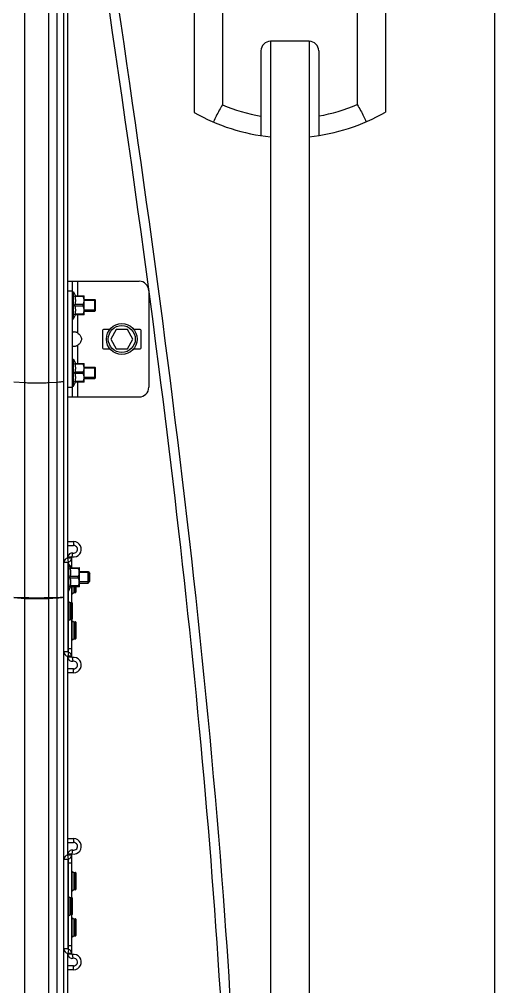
# Model space of a CAD drawing. Header units: millimetres. Extents: x 21899 to 38731, y -5425 to 3612.
# Drawn here: x 25270 to 25517, y 2383 to 2884 of the extents above; entities that cross this region are included whole.
import ezdxf

# ---------------------------------------------------------------- set-up
doc = ezdxf.new("R2010")
doc.units = ezdxf.units.MM

msp = doc.modelspace()

# ---------------------------------------------------------------- linework, layer by layer
at = {"color": 7, "linetype": 'Continuous'}
for p, q in [((25517.11, 1144.53), (25517.11, 3362)), ((25445.81, 3125), (25445.81, 2840.15)), ((25460.48, 3125), (25460.48, 2836.19)), ((25375.81, 3100.04), (25375.81, 2840.02)), ((25293.61, 1144.53), (25293.61, 3010.14)), ((25295.61, 2605.07), (25295.61, 3004)), ((25361.13, 2925), (25361.13, 2836.12)), ((25400.81, 2873), (25400.81, 1380.13)), ((25420.81, 2873), (25400.81, 2873)), ((25420.81, 2873), (25420.81, 1380.13)), ((25395.81, 2868), (25395.81, 2824.11)), ((25425.81, 2868), (25425.81, 2824.16)), ((25295.61, 2748.59), (25332.61, 2748.59)), ((25298.11, 2688.59), (25298.11, 2748.59)), ((25337.61, 2743.59), (25337.61, 2693.59)), ((25298.11, 2743.09), (25298.61, 2743.09)), ((25298.61, 2729.09), (25298.61, 2743.09)), ((25298.61, 2743.09), (25299.53, 2740.99)), ((25299.29, 2740.99), (25304.08, 2740.99)), ((25299.29, 2740.59), (25299.29, 2740.99)), ((25303.54, 2740.59), (25299.29, 2740.59)), ((25303.54, 2740.59), (25303.54, 2740.99)), ((25304.11, 2740.97), (25304.07, 2741)), ((25304.11, 2731.21), (25304.11, 2740.97)), ((25304.11, 2739.09), (25309.61, 2739.09)), ((25309.61, 2733.09), (25309.61, 2739.09)), ((25309.61, 2739.09), (25309.96, 2738.73)), ((25309.96, 2733.44), (25309.96, 2738.73)), ((25303.54, 2736.49), (25299.29, 2736.49)), ((25299.29, 2735.68), (25299.29, 2736.49)), ((25303.54, 2735.68), (25299.29, 2735.68)), ((25303.54, 2735.68), (25303.54, 2736.49)), ((25309.61, 2733.09), (25309.96, 2733.44)), ((25298.11, 2729.09), (25298.61, 2729.09)), ((25298.61, 2729.09), (25299.53, 2731.18)), ((25303.54, 2731.58), (25299.29, 2731.58)), ((25299.29, 2731.18), (25299.29, 2731.58)), ((25304.08, 2731.18), (25299.29, 2731.18)), ((25303.54, 2731.58), (25303.54, 2731.18)), ((25304.11, 2731.21), (25304.07, 2731.17)), ((25304.11, 2733.09), (25309.61, 2733.09)), ((25317.36, 2723.59), (25314.11, 2723.59)), ((25320.72, 2723.59), (25317.84, 2718.59)), ((25326.5, 2723.59), (25320.72, 2723.59)), ((25329.38, 2718.59), (25326.5, 2723.59)), ((25333.11, 2723.59), (25329.85, 2723.59)), ((25313.61, 2723.09), (25313.61, 2714.09)), ((25317.84, 2718.59), (25320.72, 2713.59)), ((25326.5, 2713.59), (25329.38, 2718.59)), ((25333.61, 2714.09), (25333.61, 2723.09)), ((25314.11, 2713.59), (25317.36, 2713.59)), ((25320.72, 2713.59), (25326.5, 2713.59)), ((25329.85, 2713.59), (25333.11, 2713.59)), ((25298.11, 2708.09), (25298.61, 2708.09)), ((25298.61, 2694.09), (25298.61, 2708.09)), ((25298.61, 2708.09), (25299.53, 2705.99)), ((25299.29, 2705.99), (25304.08, 2705.99)), ((25299.29, 2705.59), (25299.29, 2705.99)), ((25303.54, 2705.59), (25299.29, 2705.59)), ((25303.54, 2705.59), (25303.54, 2705.99)), ((25304.11, 2705.97), (25304.07, 2706)), ((25304.11, 2696.21), (25304.11, 2705.97)), ((25304.11, 2704.09), (25309.61, 2704.09)), ((25309.61, 2698.09), (25309.61, 2704.09)), ((25309.61, 2704.09), (25309.96, 2703.73)), ((25309.96, 2698.44), (25309.96, 2703.73)), ((25303.54, 2701.49), (25299.29, 2701.49)), ((25299.29, 2700.68), (25299.29, 2701.49)), ((25303.54, 2700.68), (25299.29, 2700.68)), ((25303.54, 2700.68), (25303.54, 2701.49)), ((25309.61, 2698.09), (25309.96, 2698.44)), ((25298.11, 2694.09), (25298.61, 2694.09)), ((25298.61, 2694.09), (25299.53, 2696.18)), ((25303.54, 2696.58), (25299.29, 2696.58)), ((25299.29, 2696.18), (25299.29, 2696.58)), ((25304.08, 2696.18), (25299.29, 2696.18)), ((25303.54, 2696.58), (25303.54, 2696.18)), ((25304.11, 2696.21), (25304.07, 2696.17)), ((25304.11, 2698.09), (25309.61, 2698.09)), ((25295.61, 2688.59), (25332.61, 2688.59)), ((25295.61, 2611.59), (25298.61, 2611.59)), ((25295.61, 2602.09), (25296.11, 2602.09)), ((25296.11, 2588.09), (25296.11, 2602.09)), ((25296.11, 2602.09), (25297.03, 2599.99)), ((25296.79, 2599.99), (25301.58, 2599.99)), ((25296.79, 2599.59), (25296.79, 2599.99)), ((25301.04, 2599.59), (25296.79, 2599.59)), ((25301.04, 2599.59), (25301.04, 2599.99)), ((25301.61, 2599.97), (25301.57, 2600)), ((25301.61, 2590.21), (25301.61, 2599.97)), ((25301.61, 2598.09), (25306.11, 2598.09)), ((25306.11, 2598.09), (25307.11, 2597.09)), ((25306.11, 2592.09), (25306.11, 2598.09)), ((25301.04, 2595.49), (25296.79, 2595.49)), ((25296.79, 2594.68), (25296.79, 2595.49)), ((25301.04, 2594.68), (25296.79, 2594.68)), ((25301.04, 2594.68), (25301.04, 2595.49)), ((25306.11, 2592.09), (25307.11, 2593.09)), ((25306.71, 2592.69), (25306.71, 2597.49)), ((25307.11, 2593.09), (25307.11, 2597.09)), ((25295.61, 2588.09), (25296.11, 2588.09)), ((25296.11, 2588.09), (25297.03, 2590.18)), ((25301.04, 2590.58), (25296.79, 2590.58)), ((25296.79, 2590.18), (25296.79, 2590.58)), ((25301.58, 2590.18), (25296.79, 2590.18)), ((25299.81, 2590.18), (25299.81, 2587.3)), ((25301.04, 2590.58), (25301.04, 2590.18)), ((25301.61, 2590.21), (25301.57, 2590.17)), ((25301.61, 2592.09), (25306.11, 2592.09)), ((25267.61, 2584.71), (25273.26, 2584.56)), ((25267.61, 2584.55), (25273.26, 2584.16)), ((25285.74, 2584.55), (25290.1, 2584.66)), ((25285.74, 2584.15), (25290.1, 2584.42)), ((25297.93, 2586.58), (25298.65, 2587.14)), ((25298.79, 2587.18), (25299.59, 2587.11)), ((25295.93, 2582.59), (25296.65, 2582.03)), ((25296.79, 2581.99), (25297.59, 2582.07)), ((25297.81, 2581.87), (25297.81, 2573.3)), ((25295.93, 2572.58), (25296.65, 2573.14)), ((25296.79, 2573.18), (25297.59, 2573.11)), ((25297.93, 2572.59), (25298.65, 2572.03)), ((25298.79, 2571.99), (25299.59, 2572.07)), ((25299.81, 2571.87), (25299.81, 2563.3)), ((25297.93, 2562.58), (25298.65, 2563.14)), ((25298.79, 2563.18), (25299.59, 2563.11)), ((25295.61, 2451.07), (25295.61, 2554.11)), ((25298.61, 2547.59), (25295.61, 2547.59)), ((25295.61, 2457.59), (25298.61, 2457.59)), ((25297.93, 2442.59), (25298.65, 2442.03)), ((25298.79, 2441.99), (25299.59, 2442.07)), ((25299.81, 2441.87), (25299.81, 2433.3)), ((25297.93, 2432.58), (25298.65, 2433.14)), ((25298.79, 2433.18), (25299.59, 2433.11)), ((25295.93, 2429.59), (25296.65, 2429.03)), ((25296.79, 2428.99), (25297.59, 2429.07)), ((25297.81, 2428.87), (25297.81, 2420.3)), ((25295.93, 2419.58), (25296.65, 2420.14)), ((25296.79, 2420.18), (25297.59, 2420.11)), ((25297.93, 2418.59), (25298.65, 2418.03)), ((25298.79, 2417.99), (25299.59, 2418.07)), ((25299.81, 2417.87), (25299.81, 2409.3)), ((25297.93, 2408.58), (25298.65, 2409.14)), ((25298.79, 2409.18), (25299.59, 2409.11)), ((25295.61, 1144.53), (25295.61, 2400.11)), ((25298.61, 2393.59), (25295.61, 2393.59))]:
    msp.add_line(p, q, dxfattribs=at)
at = {"color": 9, "linetype": 'Continuous'}
for p, q in [((25273.26, 1144.53), (25273.26, 3055.17)), ((25285.74, 1144.53), (25285.74, 3055.17)), ((25290.1, 1144.53), (25290.1, 3011.61)), ((25300.61, 2748.59), (25300.61, 2740.99)), ((25295.61, 2743.59), (25298.11, 2743.59)), ((25300.61, 2731.18), (25300.61, 2721.88)), ((25300.61, 2715.29), (25300.61, 2705.99)), ((25267.61, 2696.44), (25273.26, 2696.05)), ((25285.74, 2696.04), (25290.1, 2696.31)), ((25295.61, 2693.59), (25298.11, 2693.59)), ((25300.61, 2696.18), (25300.61, 2688.59)), ((25298.61, 2613.59), (25298.61, 2611.59)), ((25297.61, 2605.46), (25295.61, 2605.46)), ((25297.61, 2605.07), (25295.61, 2605.07)), ((25295.87, 2603.08), (25295.61, 2605.07)), ((25295.87, 2602.09), (25295.87, 2603.08)), ((25297.85, 2605.66), (25298.23, 2607.62)), ((25295.61, 2602.79), (25293.61, 2602.79)), ((25296.55, 2601.09), (25297.61, 2601.09)), ((25295.87, 2582.62), (25295.87, 2588.09)), ((25297.93, 2586.58), (25297.93, 2590.18)), ((25298.65, 2590.18), (25298.65, 2587.14)), ((25298.79, 2590.18), (25298.79, 2587.18)), ((25299.59, 2587.11), (25299.59, 2590.18)), ((25295.93, 2572.58), (25295.93, 2582.59)), ((25296.65, 2582.03), (25296.65, 2573.14)), ((25296.79, 2581.99), (25296.79, 2573.18)), ((25297.59, 2573.11), (25297.59, 2582.07)), ((25295.87, 2556.09), (25295.87, 2572.55)), ((25297.93, 2562.58), (25297.93, 2572.59)), ((25298.65, 2572.03), (25298.65, 2563.14)), ((25298.79, 2571.99), (25298.79, 2563.18)), ((25299.59, 2563.11), (25299.59, 2572.07)), ((25295.61, 2558.09), (25297.61, 2558.09)), ((25295.61, 2556.39), (25293.61, 2556.39)), ((25295.87, 2556.09), (25295.61, 2554.11)), ((25297.61, 2554.11), (25295.61, 2554.11)), ((25297.61, 2553.71), (25295.61, 2553.71)), ((25297.85, 2553.51), (25298.23, 2551.55)), ((25298.61, 2545.59), (25298.61, 2547.59)), ((25298.61, 2459.59), (25298.61, 2457.59)), ((25297.85, 2451.66), (25298.23, 2453.62)), ((25295.61, 2448.79), (25293.61, 2448.79)), ((25297.61, 2451.46), (25295.61, 2451.46)), ((25297.61, 2451.07), (25295.61, 2451.07)), ((25295.87, 2449.08), (25295.61, 2451.07)), ((25295.87, 2429.62), (25295.87, 2449.08)), ((25295.61, 2447.09), (25297.61, 2447.09)), ((25297.93, 2432.58), (25297.93, 2442.59)), ((25298.65, 2442.03), (25298.65, 2433.14)), ((25298.79, 2441.99), (25298.79, 2433.18)), ((25299.59, 2433.11), (25299.59, 2442.07)), ((25295.93, 2419.58), (25295.93, 2429.59)), ((25296.65, 2429.03), (25296.65, 2420.14)), ((25296.79, 2428.99), (25296.79, 2420.18)), ((25297.59, 2420.11), (25297.59, 2429.07)), ((25295.87, 2402.09), (25295.87, 2419.55)), ((25297.93, 2408.58), (25297.93, 2418.59)), ((25298.65, 2418.03), (25298.65, 2409.14)), ((25298.79, 2417.99), (25298.79, 2409.18)), ((25299.59, 2409.11), (25299.59, 2418.07)), ((25295.61, 2402.39), (25293.61, 2402.39)), ((25295.61, 2404.09), (25297.61, 2404.09)), ((25295.87, 2402.09), (25295.61, 2400.11)), ((25297.61, 2400.11), (25295.61, 2400.11)), ((25297.61, 2399.71), (25295.61, 2399.71)), ((25297.85, 2399.51), (25298.23, 2397.55)), ((25298.61, 2391.59), (25298.61, 2393.59))]:
    msp.add_line(p, q, dxfattribs=at)
at = {"color": 2, "linetype": 'Continuous'}
for p, q in [((25309.96, 2738.59), (25304.11, 2738.59)), ((25309.96, 2733.59), (25304.11, 2733.59)), ((25309.96, 2703.59), (25304.11, 2703.59)), ((25309.96, 2698.59), (25304.11, 2698.59)), ((25306.71, 2597.49), (25301.61, 2597.49)), ((25306.71, 2592.69), (25301.61, 2592.69))]:
    msp.add_line(p, q, dxfattribs=at)
at = {"color": 3, "linetype": 'Continuous'}
for p, q in [((25295.61, 2613.59), (25298.61, 2613.59)), ((25297.61, 2599.99), (25297.61, 2605.46)), ((25295.61, 2602.79), (25295.61, 2556.39)), ((25297.61, 2582.07), (25297.61, 2590.18)), ((25297.61, 2553.71), (25297.61, 2573.11)), ((25298.61, 2545.59), (25295.61, 2545.59)), ((25295.61, 2459.59), (25298.61, 2459.59)), ((25295.61, 2448.79), (25295.61, 2402.39)), ((25297.61, 2429.07), (25297.61, 2451.46)), ((25297.61, 2399.71), (25297.61, 2420.11)), ((25298.61, 2391.59), (25295.61, 2391.59))]:
    msp.add_line(p, q, dxfattribs=at)
at = {"color": 7, "linetype": 'Continuous'}
for radius in [8, 7]:
    msp.add_circle((25323.61, 2718.59), radius, dxfattribs=at)
for centre, radius, start, end in [((25400.81, 2868), 5, 90, 180), ((25420.81, 2868), 5, 0, 90), ((25410.64, 2923), 90, 247.2271, 260.511), ((25410.64, 2923), 90, 279.6992, 292.9979), ((25410.64, 2923), 100, 240.3226, 264.351), ((25410.64, 2923), 100, 275.8367, 299.8921), ((25332.61, 2743.59), 5, 0, 90), ((25314.11, 2723.09), 0.5, 90, 180), ((25333.11, 2723.09), 0.5, 0, 90), ((25314.11, 2714.09), 0.5, 180, 270), ((25333.11, 2714.09), 0.5, 270, 0), ((25332.61, 2693.59), 5, 270, 0), ((25298.61, 2609.59), 2, 259.0194, 90), ((25295.91, 2602.79), 2.3, 97.4947, 180), ((25297.81, 2605.46), 2.2, 79.0194, 180), ((25297.81, 2586.74), 0.2, 180, 307.6942), ((25298.77, 2586.98), 0.2, 84.8056, 127.6942), ((25299.61, 2587.3), 0.2, 264.8056, 0), ((25295.81, 2582.43), 0.2, 52.3058, 180), ((25296.77, 2582.19), 0.2, 232.3058, 275.1944), ((25297.61, 2581.87), 0.2, 0, 95.1944), ((25296.77, 2572.98), 0.2, 84.8056, 127.6942), ((25297.61, 2573.3), 0.2, 264.8056, 0), ((25295.81, 2572.74), 0.2, 180, 307.6942), ((25297.81, 2572.43), 0.2, 52.3058, 180), ((25298.77, 2572.19), 0.2, 232.3058, 275.1944), ((25299.61, 2571.87), 0.2, 0, 95.1944), ((25298.77, 2562.98), 0.2, 84.8056, 127.6942), ((25299.61, 2563.3), 0.2, 264.8056, 0), ((25297.81, 2562.74), 0.2, 180, 307.6942), ((25295.91, 2556.39), 2.3, 180, 262.5053), ((25297.81, 2553.71), 2.2, 180, 280.9806), ((25298.61, 2549.59), 2, 270, 100.9806), ((25298.61, 2455.59), 2, 259.0194, 90), ((25297.81, 2451.46), 2.2, 79.0194, 180), ((25295.91, 2448.79), 2.3, 97.4947, 180), ((25297.81, 2442.43), 0.2, 52.3058, 180), ((25298.77, 2442.19), 0.2, 232.3058, 275.1944), ((25299.61, 2441.87), 0.2, 0, 95.1944), ((25297.81, 2432.74), 0.2, 180, 307.6942), ((25298.77, 2432.98), 0.2, 84.8056, 127.6942), ((25299.61, 2433.3), 0.2, 264.8056, 0), ((25295.81, 2429.43), 0.2, 52.3058, 180), ((25296.77, 2429.19), 0.2, 232.3058, 275.1944), ((25297.61, 2428.87), 0.2, 0, 95.1944), ((25295.81, 2419.74), 0.2, 180, 307.6942), ((25296.77, 2419.98), 0.2, 84.8056, 127.6942), ((25297.61, 2420.3), 0.2, 264.8056, 0), ((25297.81, 2418.43), 0.2, 52.3058, 180), ((25298.77, 2418.19), 0.2, 232.3058, 275.1944), ((25299.61, 2417.87), 0.2, 0, 95.1944), ((25297.81, 2408.74), 0.2, 180, 307.6942), ((25298.77, 2408.98), 0.2, 84.8056, 127.6942), ((25299.61, 2409.3), 0.2, 264.8056, 0), ((25295.91, 2402.39), 2.3, 180, 262.5053), ((25297.81, 2399.71), 2.2, 180, 280.9806), ((25298.61, 2395.59), 2, 270, 100.9806)]:
    msp.add_arc(centre, radius, start, end, dxfattribs=at)
at = {"color": 3, "linetype": 'Continuous'}
for centre, radius, start, end in [((25298.61, 2609.59), 4, 259.0194, 90), ((25295.91, 2602.79), 0.3, 97.4947, 180), ((25295.61, 2605.07), 2, 277.4947, 0), ((25297.81, 2605.46), 0.2, 79.0194, 180), ((25295.91, 2556.39), 0.3, 180, 262.5053), ((25295.61, 2554.11), 2, 0, 82.5053), ((25297.81, 2553.71), 0.2, 180, 280.9806), ((25298.61, 2549.59), 4, 270, 100.9806), ((25298.61, 2455.59), 4, 259.0194, 90), ((25295.91, 2448.79), 0.3, 97.4947, 180), ((25295.61, 2451.07), 2, 277.4947, 0), ((25297.81, 2451.46), 0.2, 79.0194, 180), ((25295.91, 2402.39), 0.3, 180, 262.5053), ((25295.61, 2400.11), 2, 0, 82.5053), ((25297.81, 2399.71), 0.2, 180, 280.9806), ((25298.61, 2395.59), 4, 270, 100.9806)]:
    msp.add_arc(centre, radius, start, end, dxfattribs=at)
msp.add_open_spline([(25176.46, 477.37), (25176.32, 482.03), (25176.16, 486.79), (25176.42, 495.3), (25176.71, 499.05), (25177.58, 504.07), (25177.84, 505.36), (25178.43, 507.73), (25178.73, 508.81), (25179.39, 510.92), (25179.76, 511.97), (25180.95, 515.07), (25181.86, 517.08), (25185.22, 523.53), (25188.11, 527.73), (25194.66, 535.64), (25198.32, 539.33), (25206.12, 546.27), (25210.25, 549.51), (25217.88, 554.98), (25221.33, 557.28), (25228.3, 561.66), (25231.82, 563.73), (25242.46, 569.66), (25249.65, 573.24), (25268.5, 581.97), (25280.17, 586.75), (25302.75, 596.24), (25313.67, 600.96), (25327.74, 608.21), (25331.55, 610.31), (25338.09, 614.23), (25340.86, 616.02), (25346.28, 619.74), (25348.91, 621.67), (25356.6, 627.67), (25361.45, 631.96), (25376.1, 646.52), (25384.89, 657.83), (25400.12, 682.69), (25406.58, 696.25), (25417.39, 725.26), (25421.74, 740.71), (25431.56, 787.11), (25434.71, 819.9), (25436.18, 888.03), (25434.5, 923.36), (25428.04, 993.95), (25423.25, 1029.2), (25416.41, 1071.66), (25414.99, 1080.12), (25412.09, 1096.85), (25410.6, 1105.13), (25406.07, 1129.71), (25402.95, 1145.76), (25393.43, 1193.12), (25386.91, 1223.59), (25371.59, 1296.8), (25363.1, 1338.82), (25354.78, 1393.07), (25353.08, 1405.24), (25350.29, 1428.01), (25349.15, 1438.6), (25347.47, 1457.2), (25346.85, 1465.19), (25345.82, 1481.23), (25345.41, 1489.29), (25344.47, 1513.54), (25344.23, 1529.83), (25344.49, 1578.97), (25345.95, 1612.13), (25352.25, 1706.91), (25358.93, 1769.14), (25366.57, 1847.67), (25368.12, 1864.05), (25370.6, 1892.04), (25371.58, 1903.65), (25373.39, 1926.85), (25374.23, 1938.44), (25376.53, 1973.16), (25377.8, 1996.25), (25380.82, 2065.42), (25381.79, 2111.36), (25381.85, 2248.82), (25378.09, 2339.99), (25364.4, 2522.27), (25354.5, 2613.36), (25326.96, 2828.37), (25307.82, 2952.28), (25288.67, 3076.24)], degree=3, knots=[0, 0, 0, 0, 13.614656, 13.614656, 24.237506, 24.237506, 27.949925, 27.949925, 31.063684, 31.063684, 34.177443, 34.177443, 40.404961, 40.404961, 54.673562, 54.673562, 68.942162, 68.942162, 83.210763, 83.210763, 94.643421, 94.643421, 106.076078, 106.076078, 128.941394, 128.941394, 165.933013, 165.933013, 202.924632, 202.924632, 217.211649, 217.211649, 228.325165, 228.325165, 239.438681, 239.438681, 261.665712, 261.665712, 310.591127, 310.591127, 359.516541, 359.516541, 408.441955, 408.441955, 499.721397, 499.721397, 591.000838, 591.000838, 682.28028, 682.28028, 705.283727, 705.283727, 728.287174, 728.287174, 774.294068, 774.294068, 866.307856, 866.307856, 999.972816, 999.972816, 1038.611318, 1038.611318, 1072.030725, 1072.030725, 1097.038945, 1097.038945, 1122.047166, 1122.047166, 1172.063606, 1172.063606, 1272.096487, 1272.096487, 1455.942037, 1455.942037, 1504.41999, 1504.41999, 1538.871883, 1538.871883, 1573.323775, 1573.323775, 1642.227561, 1642.227561, 1780.035131, 1780.035131, 2055.650273, 2055.650273, 2331.265414, 2331.265414, 2706.34663, 2706.34663, 2706.34663, 2706.34663])
msp.add_spline([(25181.46, 477.52), (25183.17, 506.07), (25220.98, 550.99), (25339.72, 609.4), (25420.96, 1074.69), (25351.59, 1469.53), (25377.1, 1910.16), (25377.1, 2419.72), (25293.61, 3077)], degree=3)
at = {"color": 7, "linetype": 'Continuous'}
for points, start_tangent, end_tangent in [([(25375.81, 2840.02), (25374.19, 2837.21), (25372.63, 2834.25), (25371.14, 2831.15)], (-0.514922, -0.857237), (-0.416637, -0.909073)), ([(25445.81, 2840.15), (25447.53, 2837.15), (25449.08, 2834.19), (25450.47, 2831.3)], (0.515188, -0.857077), (0.416831, -0.908984)), ([(25299.29, 2740.59), (25299.39, 2740.07), (25299.47, 2739.56), (25299.51, 2739.05), (25299.53, 2738.54), (25299.51, 2738.03), (25299.47, 2737.52), (25299.39, 2737.01), (25299.29, 2736.49)], (0.215516, -0.9765), (-0.215516, -0.9765)), ([(25303.54, 2736.49), (25303.76, 2736.97), (25303.92, 2737.43), (25304.02, 2737.88), (25304.07, 2738.32), (25304.07, 2738.76), (25304.02, 2739.2), (25303.92, 2739.65), (25303.76, 2740.11), (25303.54, 2740.59)], (0.44845, 0.893808), (-0.44845, 0.893808)), ([(25299.29, 2735.68), (25299.39, 2735.16), (25299.47, 2734.65), (25299.51, 2734.14), (25299.53, 2733.63), (25299.51, 2733.12), (25299.47, 2732.61), (25299.39, 2732.1), (25299.29, 2731.58)], (0.215516, -0.9765), (-0.215516, -0.9765)), ([(25303.54, 2731.58), (25303.76, 2732.06), (25303.92, 2732.52), (25304.02, 2732.97), (25304.07, 2733.41), (25304.07, 2733.85), (25304.02, 2734.29), (25303.92, 2734.74), (25303.76, 2735.2), (25303.54, 2735.68)], (0.44845, 0.893808), (-0.44845, 0.893808)), ([(25298.11, 2721.88), (25298.15, 2722.14)], (0, 1), (0.404896, 0.914363)), ([(25298.15, 2722.14), (25298.29, 2722.31), (25298.52, 2722.4), (25298.84, 2722.44), (25299.24, 2722.4), (25299.68, 2722.31), (25300.14, 2722.14), (25300.61, 2721.88)], (0.404896, 0.914363), (0.836124, -0.548541)), ([(25300.61, 2721.88), (25301.45, 2721.21), (25302.05, 2720.48), (25302.44, 2719.73), (25302.62, 2718.97), (25302.62, 2718.2), (25302.44, 2717.44), (25302.05, 2716.69), (25301.45, 2715.96), (25300.61, 2715.29)], (0.836124, -0.548541), (-0.836124, -0.548541)), ([(25300.61, 2715.29), (25300.14, 2715.03), (25299.68, 2714.86), (25299.24, 2714.77), (25298.84, 2714.73), (25298.52, 2714.77), (25298.29, 2714.86), (25298.15, 2715.03)], (-0.836124, -0.548541), (-0.404914, 0.914355)), ([(25299.29, 2705.59), (25299.39, 2705.07), (25299.47, 2704.56), (25299.51, 2704.05), (25299.53, 2703.54), (25299.51, 2703.03), (25299.47, 2702.52), (25299.39, 2702.01), (25299.29, 2701.49)], (0.215516, -0.9765), (-0.215516, -0.9765)), ([(25303.54, 2701.49), (25303.76, 2701.97), (25303.92, 2702.43), (25304.02, 2702.88), (25304.07, 2703.32), (25304.07, 2703.76), (25304.02, 2704.2), (25303.92, 2704.65), (25303.76, 2705.11), (25303.54, 2705.59)], (0.44845, 0.893808), (-0.44845, 0.893808)), ([(25299.29, 2700.68), (25299.39, 2700.16), (25299.47, 2699.65), (25299.51, 2699.14), (25299.53, 2698.63), (25299.51, 2698.12), (25299.47, 2697.61), (25299.39, 2697.1), (25299.29, 2696.58)], (0.215516, -0.9765), (-0.215516, -0.9765)), ([(25303.54, 2696.58), (25303.76, 2697.06), (25303.92, 2697.52), (25304.02, 2697.97), (25304.07, 2698.41), (25304.07, 2698.85), (25304.02, 2699.29), (25303.92, 2699.74), (25303.76, 2700.2), (25303.54, 2700.68)], (0.44845, 0.893808), (-0.44845, 0.893808)), ([(25296.79, 2599.59), (25296.89, 2599.07), (25296.97, 2598.56), (25297.01, 2598.05), (25297.03, 2597.54), (25297.01, 2597.03), (25296.97, 2596.52), (25296.89, 2596.01), (25296.79, 2595.49)], (0.215516, -0.9765), (-0.215516, -0.9765)), ([(25301.04, 2595.49), (25301.26, 2595.97), (25301.42, 2596.43), (25301.52, 2596.88), (25301.57, 2597.32), (25301.57, 2597.76), (25301.52, 2598.2), (25301.42, 2598.65), (25301.26, 2599.11), (25301.04, 2599.59)], (0.44845, 0.893808), (-0.44845, 0.893808)), ([(25293.61, 2592.28), (25293.59, 2593.16), (25293.57, 2594.26), (25293.57, 2595.45), (25293.59, 2596.6), (25293.61, 2597.55)], (0, 1), (0, 1)), ([(25296.79, 2594.68), (25296.89, 2594.16), (25296.97, 2593.65), (25297.01, 2593.14), (25297.03, 2592.63), (25297.01, 2592.12), (25296.97, 2591.61), (25296.89, 2591.1), (25296.79, 2590.58)], (0.215516, -0.9765), (-0.215516, -0.9765)), ([(25301.04, 2590.58), (25301.26, 2591.06), (25301.42, 2591.52), (25301.52, 2591.97), (25301.57, 2592.41), (25301.57, 2592.85), (25301.52, 2593.29), (25301.42, 2593.74), (25301.26, 2594.2), (25301.04, 2594.68)], (0.44845, 0.893808), (-0.44845, 0.893808)), ([(25273.26, 2584.56), (25274.23, 2584.54)], (0.999647, -0.026566), (0.999829, -0.018491)), ([(25273.26, 2584.16), (25275.99, 2584.05)], (0.99768, -0.068073), (0.999668, -0.025762)), ([(25274.23, 2584.54), (25275.37, 2584.52)], (0.999829, -0.018491), (0.999919, -0.012739)), ([(25275.37, 2584.52), (25276.64, 2584.51), (25278.01, 2584.5), (25279.43, 2584.49), (25280.86, 2584.5), (25282.25, 2584.5), (25283.55, 2584.52)], (0.999919, -0.012739), (0.999934, 0.011529)), ([(25275.99, 2584.05), (25279.43, 2584), (25282.91, 2584.04)], (0.999668, -0.025762), (0.999733, 0.023114)), ([(25282.91, 2584.04), (25285.74, 2584.15)], (0.999733, 0.023114), (0.998061, 0.062251)), ([(25283.55, 2584.52), (25284.73, 2584.53), (25285.74, 2584.55)], (0.999934, 0.011529), (0.999705, 0.024286)), ([(25290.1, 2584.66), (25291.61, 2584.7)], (0.999705, 0.024286), (0.9999, 0.014133)), ([(25290.1, 2584.42), (25291.61, 2584.53)], (0.998061, 0.062251), (0.995092, 0.09895)), ([(25291.61, 2584.7), (25292.71, 2584.75)], (0.9999, 0.014133), (0.990011, 0.14099)), ([(25291.61, 2584.53), (25292.01, 2584.57)], (0.995092, 0.09895), (0.990219, 0.139521)), ([(25292.01, 2584.57), (25293.21, 2584.75)], (0.990219, 0.139521), (0.995411, 0.095688)), ([(25292.71, 2584.75), (25293.32, 2584.81)], (0.990011, 0.14099), (0.998655, -0.051851)), ([(25293.21, 2584.75), (25293.61, 2584.93)], (0.995411, 0.095688), (0, 1)), ([(25293.32, 2584.81), (25293.38, 2584.8), (25293.61, 2584.86)], (0.998655, -0.051851), (0, 1))]:
    msp.add_spline(points, degree=3, dxfattribs=dict(at, start_tangent=start_tangent, end_tangent=end_tangent))
at = {"color": 9, "linetype": 'Continuous'}
for points, start_tangent, end_tangent in [([(25273.26, 2696.05), (25275.99, 2695.93), (25279.43, 2695.89), (25282.91, 2695.92), (25285.74, 2696.04)], (0.99768, -0.068073), (0.998061, 0.062251)), ([(25290.1, 2696.31), (25291.61, 2696.41)], (0.998061, 0.062251), (0.995092, 0.09895)), ([(25291.61, 2696.41), (25292.01, 2696.46)], (0.995092, 0.09895), (0.990219, 0.139521)), ([(25292.01, 2696.46), (25293.21, 2696.63), (25293.61, 2696.81)], (0.990219, 0.139521), (0, 1))]:
    msp.add_spline(points, degree=3, dxfattribs=dict(at, start_tangent=start_tangent, end_tangent=end_tangent))

doc.saveas('drawing.dxf')
